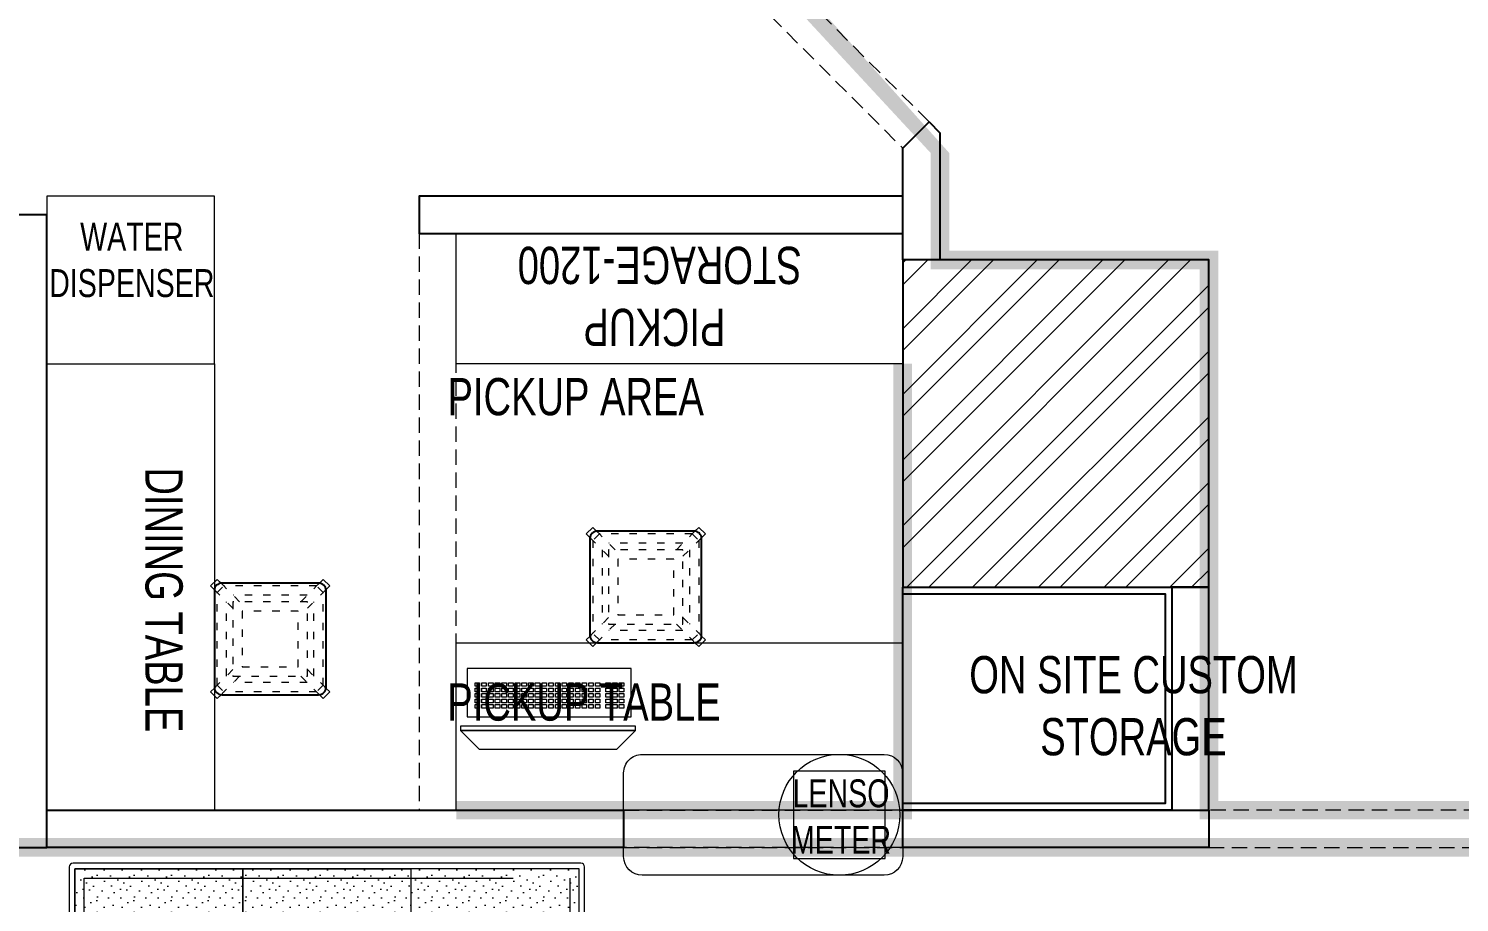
# Model space of a CAD drawing. Header units: feet. Extents: x 6878908 to 6889681, y -5585567 to -5569541.
# Drawn here: x 6881558 to 6885404, y -5574238 to -5571890 of the extents above; entities that cross this region are included whole.
import ezdxf

# ---------------------------------------------------------------- set-up
doc = ezdxf.new("R2010")
doc.units = ezdxf.units.FT
doc.header["$LTSCALE"] = 33
doc.header["$MEASUREMENT"] = 0
for name, pattern in [('a_p6_plan_L18$0$HIDDEN', [0.375, 0.25, -0.125]), ('ACAD_ISO03W100', [30, 12, -18]), ('HIDDEN2', [4.7624999999999975, 3.174999999999998, -1.587499999999999])]:
    doc.linetypes.add(name, pattern=pattern)
doc.layers.add('A-WALL', color=1, linetype='Continuous')
for name, color, linetype, lineweight in [('LENS-DIM', 252, 'Continuous', 5), ('LENS-HATCH', 251, 'Continuous', 5), ('LENS-PARTITION', 21, 'Continuous', 25), ('LENS-TEXT', 31, 'Continuous', 5), ('LENS_CURTAIN', 5, 'a_p6_plan_L18$0$HIDDEN', 9), ('LK-EQPMT', 3, 'Continuous', 18), ('LK-FF&E FLOOR', 1, 'Continuous', 9), ('LK-FF&E WALL', 1, 'Continuous', 9), ('LK-FLUTTED FINISH', 20, 'Continuous', 30), ('LK-IT', 3, 'Continuous', 18), ('LK-TILES FINISH', 251, 'Continuous', 5), ('LN-ELEVATION-1', 81, 'Continuous', 25), ('LN-ELEVATION-2', 103, 'Continuous', 20), ('LN-ELEVATION-3', 125, 'Continuous', 18), ('LN-ELEVATION-5', 167, 'Continuous', 5), ('LN-HATCH', 251, 'Continuous', 0)]:
    doc.layers.add(name, color=color, linetype=linetype, lineweight=lineweight)
doc.styles.add('LK TXT', font='GILC____.TTF', dxfattribs={"height": 100})

# ---------------------------------------------------------------- blocks, each defined once
blk = doc.blocks.new('A$C6595be2a')
at = {"layer": 'LN-HATCH'}
h = blk.add_hatch(dxfattribs=at)
h.set_pattern_fill('ANSI32', color=256, scale=333, angle=180)
h.set_pattern_definition([(225, (-7170828.59730613, 5284752.689667227), (88.29995930067012, -88.29995930067015), []), (225, (-7170887.463945565, 5284752.689667227), (88.29995930067012, -88.29995930067015), [])])
h.paths.add_polyline_path([(-4213, 12586), (-4373, 12586), (-4373, -2895.837976916693), (-4213, -2895.837976916693), (-4213, 9637), (-3936, 9637), (-3936, 9797), (-4213, 9797), (-4213, 10649), (-3864.500000000001, 10649), (-3864.500000000001, 10799), (-4213, 10799), (-4213, 12426), (-3066, 12426), (-3066, 11493), (-2906, 11493), (-2906, 12426), (3000, 12426), (3000, 11493), (3160, 11493), (3160, 12426), (4307, 12426), (4307, 10799), (3958.5, 10799), (3958.5, 10649), (4307, 10649), (4307, 9797), (4030, 9797), (4030, 9637), (4307, 9637), (4307, -2895.837976916693), (4467, -2895.837976916693), (4467, 9797), (4467, 12586), (4307, 12586)])
h.paths.add_polyline_path([(-27, 8736), (796, 8736), (796, 9616), (-27, 9616)], flags=17)
h.paths.add_polyline_path([(-3066, 10799), (-3414.5, 10799), (-3414.5, 10649), (-3066, 10649), (-3066, 9797), (-3329, 9797), (-3329, 9637), (-2906, 9637), (-2906, 10838), (-3066, 10838)], flags=17)
h.paths.add_polyline_path([(3160, 10799), (3508.5, 10799), (3508.5, 10649), (3160, 10649), (3160, 9797), (3423, 9797), (3423, 9637), (3000, 9637), (3000, 10838), (3160, 10838)], flags=17)
h.paths.add_polyline_path([(710, -2738), (710, -3439.837976916693), (10, -3439.837976916693), (10, -2449), (710, -2449)])
h.paths.add_polyline_path([(0, 1959), (553, 1959), (553, 2619), (0, 2619)])
at = {"layer": 'A-WALL'}
blk.add_lwpolyline([(-27, 8736), (796, 8736), (796, 9616), (-27, 9616)], close=True, dxfattribs=at)
blk = doc.blocks.new('CLENS 600 TYPE 6')
at = {"layer": 'LN-ELEVATION-1', "ltscale": 0.5}
blk.add_lwpolyline([(130, -225), (-130, -225, -0.4142135623730951), (-150, -205), (-150, 55, -0.4142135623730951), (-130, 75), (130, 75, -0.4142135623730951), (150, 55), (150, -205, -0.4142135623730951)], format="xyb", close=True, dxfattribs=at)
at = {"layer": 'LN-ELEVATION-3', "linetype": 'ACAD_ISO03W100', "ltscale": 0.05}
for p, q in [((-100, 7.322330470196902), (-142.3743686703965, 49.69669914152472)), ((-142.3743686708621, -199.6966991410591), (-142.3743686708621, 49.69669914105907)), ((-82.3223304701969, 25), (-124.6966991401277, 67.374368671095)), ((124.696699141059, 67.3743686703965), (-124.6966991401277, 67.374368671095)), ((99.69669914059341, 42.3743686703965), (-99.69669913966207, 42.374368671095)), ((82.3223304701969, 25), (124.6966991401277, 67.374368671095)), ((100, 7.322330470196902), (142.3743686703965, 49.69669914152472)), ((142.3743686708621, -199.6966991410591), (142.3743686708621, 49.69669914105907)), ((-117.3743686703965, -174.6966991408262), (-117.3743686703965, 24.69669914152473)), ((117.3743686703965, -174.6966991408262), (117.3743686703965, 24.69669914152473)), ((-100, -157.3223304701969), (-142.3743686703965, -199.6966991415247)), ((-82.3223304701969, -175), (-124.6966991401277, -217.374368671095)), ((82.3223304701969, -175), (124.6966991401277, -217.374368671095)), ((100, -157.3223304701969), (142.3743686703965, -199.6966991415247)), ((124.696699141059, -217.3743686703965), (-124.6966991401277, -217.374368671095)), ((99.69669914059341, -192.3743686703965), (-99.69669913966207, -192.374368671095))]:
    blk.add_line(p, q, dxfattribs=at)
for points in [[(-132.2008663183078, 74.87853584764525), (-124.696699141059, 67.3743686703965), (-142.3743686708621, 49.69669914105907), (-149.8785358476452, 57.20086631807498)], [(132.2008663183078, 74.87853584764525), (124.696699141059, 67.3743686703965), (142.3743686708621, 49.69669914105907), (149.8785358476452, 57.20086631807498)], [(-132.2008663183078, -224.8785358476453), (-124.696699141059, -217.3743686703965), (-142.3743686708621, -199.6966991410591), (-149.8785358476452, -207.200866318075)], [(132.2008663183078, -224.8785358476453), (124.696699141059, -217.3743686703965), (142.3743686708621, -199.6966991410591), (149.8785358476452, -207.200866318075)]]:
    blk.add_lwpolyline(points, dxfattribs=at)
for points in [[(100, -175), (-100, -175), (-100, 25), (100, 25)], [(75, -150), (-75, -150), (-75, 0), (75, 0)]]:
    blk.add_lwpolyline(points, close=True, dxfattribs=at)
at = {"layer": 'LN-ELEVATION-5', "ltscale": 0.5}
for points in [[(-149.8785358476452, 57.20086631807498), (-160.0520382001995, 67.37436867062934), (-142.3743686708621, 85.05203819996677), (-132.2008663183078, 74.87853584787806)], [(149.8785358476452, 57.20086631807498), (160.0520382001995, 67.37436867062934), (142.3743686708621, 85.05203819996677), (132.2008663183078, 74.87853584787806)], [(-149.8785358476452, -207.200866318075), (-160.0520382001995, -217.3743686706294), (-142.3743686708621, -235.0520381999668), (-132.2008663183078, -224.8785358478781)], [(149.8785358476452, -207.200866318075), (160.0520382001995, -217.3743686706294), (142.3743686708621, -235.0520381999668), (132.2008663183078, -224.8785358478781)]]:
    blk.add_lwpolyline(points, dxfattribs=at)
blk = doc.blocks.new('*U23')
at = {"layer": 'LK-EQPMT', "ltscale": 12}
blk.add_lwpolyline([(5.986879315214991, 4.914598100478997), (-5.986879315214991, 4.914598100478997), (-5.986879315214991, -4.914598100478997), (5.986879315214991, -4.914598100478997)], close=True, dxfattribs=at)
blk = doc.blocks.new('*U24')
at = {"color": 0, "linetype": 'ByBlock', "lineweight": -2}
for p in [(0, 0), (17.96063794564497, 0), (35.92127589128995, 0), (53.88191383693492, 0), (71.8425517825799, 0), (89.80318972822487, 0), (107.7638276738698, 0), (125.7244656195148, 0), (143.6851035651598, 0), (161.6457415108048, 0), (179.6063794564497, 0), (197.5670174020947, 0), (215.5276553477397, 0), (233.4882932933847, 0), (251.4489312390296, 0), (269.4095691846746, 0), (287.3702071303196, 0), (305.3308450759646, 0), (323.2914830216096, 0), (-9e-16, -14.74379430143699), (-1.8e-15, -29.48758860287398), (17.96063794564497, -14.74379430143699), (17.96063794564497, -29.48758860287398), (35.92127589128995, -14.74379430143699), (35.92127589128995, -29.48758860287398), (53.88191383693492, -14.74379430143699), (53.88191383693492, -29.48758860287398), (71.8425517825799, -14.74379430143699), (71.8425517825799, -29.48758860287398), (89.80318972822487, -14.74379430143699), (89.80318972822487, -29.48758860287398), (107.7638276738698, -14.74379430143699), (107.7638276738698, -29.48758860287398), (125.7244656195148, -14.74379430143699), (125.7244656195148, -29.48758860287398), (143.6851035651598, -14.74379430143699), (143.6851035651598, -29.48758860287398), (161.6457415108048, -14.74379430143699), (161.6457415108048, -29.48758860287398), (179.6063794564497, -14.74379430143699), (179.6063794564497, -29.48758860287398), (197.5670174020947, -14.74379430143699), (197.5670174020947, -29.48758860287398), (215.5276553477397, -14.74379430143699), (215.5276553477397, -29.48758860287398), (233.4882932933847, -14.74379430143699), (233.4882932933847, -29.48758860287398), (251.4489312390296, -14.74379430143699), (251.4489312390296, -29.48758860287398), (269.4095691846746, -14.74379430143699), (269.4095691846746, -29.48758860287398), (287.3702071303196, -14.74379430143699), (287.3702071303196, -29.48758860287398), (305.3308450759646, -14.74379430143699), (305.3308450759646, -29.48758860287398), (323.2914830216096, -14.74379430143699), (323.2914830216096, -29.48758860287398), (-2.7e-15, -44.23138290431096), (-3.6e-15, -58.97517720574795), (17.96063794564497, -44.23138290431096), (17.96063794564497, -58.97517720574795), (35.92127589128995, -44.23138290431096), (35.92127589128994, -58.97517720574795), (53.88191383693492, -44.23138290431096), (53.88191383693492, -58.97517720574795), (71.8425517825799, -44.23138290431096), (71.8425517825799, -58.97517720574795), (89.80318972822487, -44.23138290431096), (89.80318972822487, -58.97517720574795), (107.7638276738698, -44.23138290431096), (107.7638276738698, -58.97517720574795), (125.7244656195148, -44.23138290431096), (125.7244656195148, -58.97517720574795), (143.6851035651598, -44.23138290431096), (143.6851035651598, -58.97517720574795), (161.6457415108048, -44.23138290431096), (161.6457415108048, -58.97517720574795), (179.6063794564497, -44.23138290431096), (179.6063794564497, -58.97517720574795), (197.5670174020947, -44.23138290431096), (197.5670174020947, -58.97517720574795), (215.5276553477397, -44.23138290431096), (215.5276553477397, -58.97517720574795), (233.4882932933847, -44.23138290431096), (233.4882932933847, -58.97517720574795), (251.4489312390296, -44.23138290431096), (251.4489312390296, -58.97517720574795), (269.4095691846746, -44.23138290431096), (269.4095691846746, -58.97517720574795), (287.3702071303196, -44.23138290431096), (287.3702071303196, -58.97517720574795), (305.3308450759646, -44.23138290431096), (305.3308450759646, -58.97517720574795), (323.2914830216096, -44.23138290431096), (323.2914830216096, -58.97517720574795)]:
    blk.add_blockref('*U23', p, dxfattribs=at)
blk = doc.blocks.new('*U21')
at = {"layer": 'LK-EQPMT', "ltscale": 12}
blk.add_lwpolyline([(5.986879315214991, 4.914598100478997), (-5.986879315214991, 4.914598100478997), (-5.986879315214991, -4.914598100478997), (5.986879315214991, -4.914598100478997)], close=True, dxfattribs=at)
blk = doc.blocks.new('*U22')
at = {"color": 0, "linetype": 'ByBlock', "lineweight": -2}
for p in [(0, 0), (17.96063794564497, 0), (35.92127589128995, 0), (-9e-16, -14.74379430143699), (-1.8e-15, -29.48758860287398), (17.96063794564497, -14.74379430143699), (17.96063794564497, -29.48758860287398), (35.92127589128995, -14.74379430143699), (35.92127589128995, -29.48758860287398), (-2.7e-15, -44.23138290431096), (-3.6e-15, -58.97517720574795), (17.96063794564497, -44.23138290431096), (17.96063794564497, -58.97517720574795), (35.92127589128995, -44.23138290431096), (35.92127589128994, -58.97517720574795)]:
    blk.add_blockref('*U21', p, dxfattribs=at)
blk = doc.blocks.new('*U16')
at = {"ltscale": 12}
blk.add_lwpolyline([(8.040144996717572, 2.91038e-11), (8.040144996717572, 129.0940371821052), (448.0401449967176, 129.0940371821052), (448.0401449967176, 2.91038e-11)], close=True, dxfattribs=at)
for name, p in [('*U24', (35.16895717114949, 101.6202952143818)), ('*U22', (386.6121428576974, 101.6202952143818))]:
    blk.add_blockref(name, p)
blk = doc.blocks.new('Pickup table PC')
at = {"layer": 'LN-ELEVATION-2', "ltscale": 0.5}
for points in [[(470, 50), (0, 50), (0, 62), (470, 62)], [(420, 0), (50, 0), (0, 50), (470, 50)]]:
    blk.add_lwpolyline(points, close=True, dxfattribs=at)
blk = doc.blocks.new('3 seater Bench 1385')
at = {"layer": 'LENS-HATCH', "lineweight": 0}
h = blk.add_hatch(dxfattribs=at)
h.set_pattern_fill('STIP1', color=177, scale=100, angle=269.9999999999999, pattern_type=2)
h.set_pattern_definition([(270, (6617025.245374651, -170439.1063060568), (100, -1.516e-13), [0, -100]), (270, (6617009.245374652, -170451.1063060568), (100, -1.516e-13), [0, -100]), (270, (6616985.245374652, -170446.1063060568), (100, -1.516e-13), [0, -100]), (270, (6616962.245374652, -170481.1063060568), (100, -1.516e-13), [0, -100]), (270, (6616998.245374652, -170478.1063060568), (100, -1.516e-13), [0, -100]), (270, (6617022.245374652, -170505.1063060568), (100, -1.516e-13), [0, -100]), (270, (6617029.245374651, -170470.1063060568), (100, -1.516e-13), [0, -100]), (270, (6616988.245374651, -170512.1063060568), (100, -1.516e-13), [0, -100]), (270, (6616956.245374652, -170507.1063060568), (100, -1.516e-13), [0, -100]), (270, (6616941.245374651, -170433.1063060568), (100, -1.516e-13), [0, -100]), (270, (6616961.245374652, -170451.1063060568), (100, -1.516e-13), [0, -100]), (270, (6616942.245374652, -170465.1063060568), (100, -1.516e-13), [0, -100]), (270, (6617006.245374652, -170526.1063060568), (100, -1.516e-13), [0, -100]), (270, (6616981.245374652, -170494.1063060568), (100, -1.516e-13), [0, -100]), (270, (6617014.245374652, -170486.1063060568), (100, -1.516e-13), [0, -100]), (270, (6617005.245374651, -170503.1063060568), (100, -1.516e-13), [0, -100]), (270, (6616978.245374651, -170467.1063060568), (100, -1.516e-13), [0, -100]), (270, (6617032.245374652, -170495.1063060568), (100, -1.516e-13), [0, -100]), (270, (6616973.245374651, -170526.1063060568), (100, -1.516e-13), [0, -100]), (270, (6616943.245374651, -170523.1063060568), (100, -1.516e-13), [0, -100])])
h.paths.add_polyline_path([(677.5000000004657, 227.5), (225.8333333334885, 227.5), (225.8333333334885, -227.5), (677.5000000004657, -227.5)])
h.paths.add_polyline_path([(-225.8333333334885, 227.5), (225.8333333334885, 227.5), (225.8333333334885, -227.5), (-225.8333333334885, -227.5)])
h.paths.add_polyline_path([(-677.5000000004657, 227.5), (-225.8333333334885, 227.5), (-225.8333333334885, -227.5), (-677.5000000004657, -227.5)])
at = {"layer": 'LN-ELEVATION-2', "ltscale": 0.5}
for points in [[(-677.5000000004657, 227.5), (-225.8333333334885, 227.5), (-225.8333333334885, -227.5), (-677.5000000004657, -227.5)], [(-225.8333333334885, 227.5), (225.8333333334885, 227.5), (225.8333333334885, -227.5), (-225.8333333334885, -227.5)], [(677.5000000004657, 227.5), (225.8333333334885, 227.5), (225.8333333334885, -227.5), (677.5000000004657, -227.5)]]:
    blk.add_lwpolyline(points, close=True, dxfattribs=at)
at = {"layer": 'LN-ELEVATION-5', "ltscale": 0.5}
blk.add_lwpolyline([(682.4999999995343, 242.5), (-682.5000000004655, 242.5, 0.4142135623730951), (-692.5000000004655, 232.5), (-692.5000000004655, -232.5, 0.4142135623730951), (-682.5000000004655, -242.5), (682.4999999995343, -242.5, 0.4142135623730951), (692.4999999995343, -232.5), (692.4999999995343, 232.5, 0.4142135623730951)], format="xyb", close=True, dxfattribs=at)
blk.add_lwpolyline([(677.4999999995343, 227.5), (-677.5000000004657, 227.5), (-677.5000000004657, -227.5), (677.4999999995343, -227.5)], close=True, dxfattribs=at)
at = {"layer": 'LN-ELEVATION-5', "linetype": 'HIDDEN2', "ltscale": 11}
blk.add_lwpolyline([(-652.5000000004657, 202.5), (652.5000000004657, 202.5), (652.5000000004657, -202.5), (-652.5000000004657, -202.5)], close=True, dxfattribs=at)

msp = doc.modelspace()

# ---------------------------------------------------------------- linework, layer by layer
at = {"layer": 'LENS-PARTITION'}
for points in [[(6883978.310303599, -5572140.32727796), (6884007.599625481, -5572169.616599842), (6884007.599625484, -5572511.418548309), (6883907.599625484, -5572511.418548309), (6883907.599625482, -5572240.327277957), (6883907.599625481, -5572211.037956078)], [(6883907.599625484, -5572340.418548312), (6882607.599625482, -5572340.41854831), (6882607.599625482, -5572440.418548309), (6883907.599625484, -5572440.41854831)], [(6881507.599625483, -5574090.418548309), (6881607.599625483, -5574090.418548309), (6881607.599625483, -5572390.418548309), (6881507.599625483, -5572390.418548309)], [(6883907.599625484, -5573391.418548309), (6884630.599625483, -5573391.418548309), (6884630.599625483, -5573990.418548309), (6883907.599625484, -5573990.418548309)], [(6884630.599625483, -5573990.418548309), (6884730.599625484, -5573990.418548309), (6884730.599625484, -5573391.418548311), (6884630.599625483, -5573391.418548311)], [(6883907.599625482, -5573409.418548309), (6884612.599625483, -5573409.418548309), (6884612.599625483, -5573972.418548309), (6883907.599625482, -5573972.418548309)], [(6881607.599625483, -5573990.418548311), (6883157.599625483, -5573990.418548309), (6883157.599625483, -5574090.418548309), (6881607.599625483, -5574090.418548311)], [(6883907.599625484, -5573990.41854831), (6884730.599625484, -5573990.418548309), (6884730.599625484, -5574090.418548308), (6883907.599625484, -5574090.418548309)]]:
    msp.add_lwpolyline(points, close=True, dxfattribs=at)
at = {"layer": 'LENS_CURTAIN', "ltscale": 5}
for points in [[(6883978.310303599, -5572140.32727796), (6883447.98021771, -5571609.99719207), (6883377.269539591, -5571680.707870187), (6883907.599625482, -5572211.037956078)], [(6882607.599625482, -5572440.418548309), (6882607.599625485, -5573990.41854831), (6882707.599625485, -5573990.41854831), (6882707.599625482, -5572440.418548309)], [(6883157.599625482, -5574090.418548308), (6883907.599625482, -5574090.418548308), (6883907.599625482, -5573990.418548309), (6883157.599625482, -5573990.418548309)], [(6883907.599625482, -5574090.418548309), (6883157.599625482, -5574090.418548309), (6883157.599625482, -5573990.418548309), (6883907.599625482, -5573990.418548309)], [(6884730.599625484, -5574090.418548308), (6885580.599625483, -5574090.418548308), (6885580.599625483, -5573990.418548309), (6884730.599625484, -5573990.418548309)]]:
    msp.add_lwpolyline(points, close=True, dxfattribs=at)
at = {"layer": 'LK-EQPMT'}
msp.add_lwpolyline([(6883860.495980613, -5574120.418553479), (6883860.495980613, -5573885.418553479), (6883614.495980611, -5573885.418553479), (6883614.495980611, -5574120.418553479)], close=True, dxfattribs=at)
at = {"layer": 'LK-FF&E WALL'}
for points in [[(6881607.599625483, -5572790.418552446), (6882057.599625483, -5572790.418552446), (6882057.599625483, -5572340.418552446), (6881607.599625483, -5572340.418552446)], [(6883907.599625484, -5572440.41854831), (6883907.599625484, -5572790.41854831), (6882707.599625483, -5572790.41854831), (6882707.599625483, -5572440.41854831)], [(6881607.599625483, -5573990.418548311), (6881607.599625483, -5572790.418552446), (6882057.599625483, -5572790.418552446), (6882057.599625483, -5573990.418548311)], [(6883907.599625482, -5573990.41854831), (6882707.599629617, -5573990.41854831), (6882707.599629617, -5573540.418548311), (6883907.599625482, -5573540.418548311)]]:
    msp.add_lwpolyline(points, close=True, dxfattribs=at)
msp.add_lwpolyline([(6883157.599625482, -5574115.418548968), (6883157.599625482, -5573890.418557992, -0.4142135623730951), (6883207.599625482, -5573840.418557991), (6883857.599625482, -5573840.418557991, -0.4142135623730951), (6883907.599625482, -5573890.418557992), (6883907.599625482, -5574115.418548968, -0.4142135623730951), (6883857.599625482, -5574165.418548968), (6883207.599625482, -5574165.418548968, -0.4142135623730951)], format="xyb", close=True, dxfattribs=at)
msp.add_circle((6883737.495980612, -5574002.918553479), 162.4999954886734, dxfattribs=at)
at = {"layer": 'LK-FLUTTED FINISH', "linetype": 'ACAD_ISO03W100', "ltscale": 0.05, "const_width": 50}
msp.add_lwpolyline([(6880757.599625483, -5574090.418548309), (6887791.599625483, -5574090.418548309)], dxfattribs=at)
at = {"layer": 'LK-TILES FINISH', "color": 212, "linetype": 'ACAD_ISO03W100', "ltscale": 0.05, "const_width": 50}
msp.add_lwpolyline([(6884730.599625484, -5573990.418548309), (6885580.599625483, -5573990.418548309), (6885580.599625483, -5571301.418548308), (6883447.98021771, -5571301.418548308), (6883447.98021771, -5571609.99719207), (6884007.599625481, -5572169.616599842), (6884007.599625484, -5572511.418548309), (6884730.599625484, -5572511.418548309)], close=True, dxfattribs=at)
msp.add_lwpolyline([(6883907.599625484, -5572790.41854831), (6883907.599625484, -5573990.418548309), (6882707.599625485, -5573990.41854831)], dxfattribs=at)

# ---------------------------------------------------------------- block references
at = {"layer": 'LENS-DIM', "color": 2}
msp.add_blockref('A$C6595be2a', (6883934.599625483, -5582127.418548309), dxfattribs=at)
at = {"layer": 'LK-FF&E FLOOR'}
msp.add_blockref('3 seater Bench 1385', (6882360.170000765, -5574375.319189432), dxfattribs=at)
at = {"layer": 'LK-FF&E WALL', "xscale": -1}
for p, rotation in [((6883217.099700941, -5573465.41854831), 180), ((6882132.599625483, -5573530.206176126), 90)]:
    msp.add_blockref('CLENS 600 TYPE 6', p, dxfattribs=dict(at, rotation=rotation))
at = {"layer": 'LK-IT', "ltscale": 0.5, "xscale": -1, "rotation": 180}
msp.add_blockref('*U16', (6882729.379966818, -5573610.079865534), dxfattribs=at)
at = {"layer": 'LK-IT', "xscale": -1}
msp.add_blockref('Pickup table PC', (6883189.387043496, -5573826.294953296), dxfattribs=at)

# ---------------------------------------------------------------- texts
at = {"layer": 'LENS-TEXT', "color": 0, "linetype": 'Continuous', "ltscale": 3, "attachment_point": 5, "style": 'LK TXT'}
for s, width, gutter_width, insert, char_height in [('WATER \\PDISPENSER', 264.1621858484572, 0.7499999999999996, (6881835.606317292, -5572511.843938175), 75), (' PICKUP AREA', 1099.486866972408, 0.9999999999999992, (6883014.449234829, -5572879.753768594), 100), ('ON SITE CUSTOM\\PSTORAGE ', 1099.486866972408, 0.9999999999999992, (6884527.857337933, -5573710.402043019), 100), ('PICKUP TABLE  ', 783.9636358173434, 0.9999999999999992, (6883051.092020386, -5573700.57183474), 100), ('LENSO\\PMETER', 353.0555573365615, 0.5, (6883741.796067724, -5574007.73605506), 75)]:
    msp.add_mtext_dynamic_manual_height_columns(s, width=width, gutter_width=gutter_width, heights=[0], dxfattribs=dict(at, insert=insert, char_height=char_height))
at = {"layer": 'LENS-TEXT', "color": 0, "linetype": 'Continuous', "ltscale": 3, "char_height": 100, "attachment_point": 5, "style": 'LK TXT'}
for s, width, insert, rotation in [(' PICKUP STORAGE-1200', 1099.486866972408, (6883254.517424628, -5572608.873060889), 180.00000000000006), ('DINING TABLE', 783.9636358173434, (6881921.594730573, -5573425.179976438), 270.00000000000006)]:
    msp.add_mtext_dynamic_manual_height_columns(s, width=width, gutter_width=0.9999999999999992, heights=[0], dxfattribs=dict(at, insert=insert, rotation=rotation))

doc.saveas('drawing.dxf')
